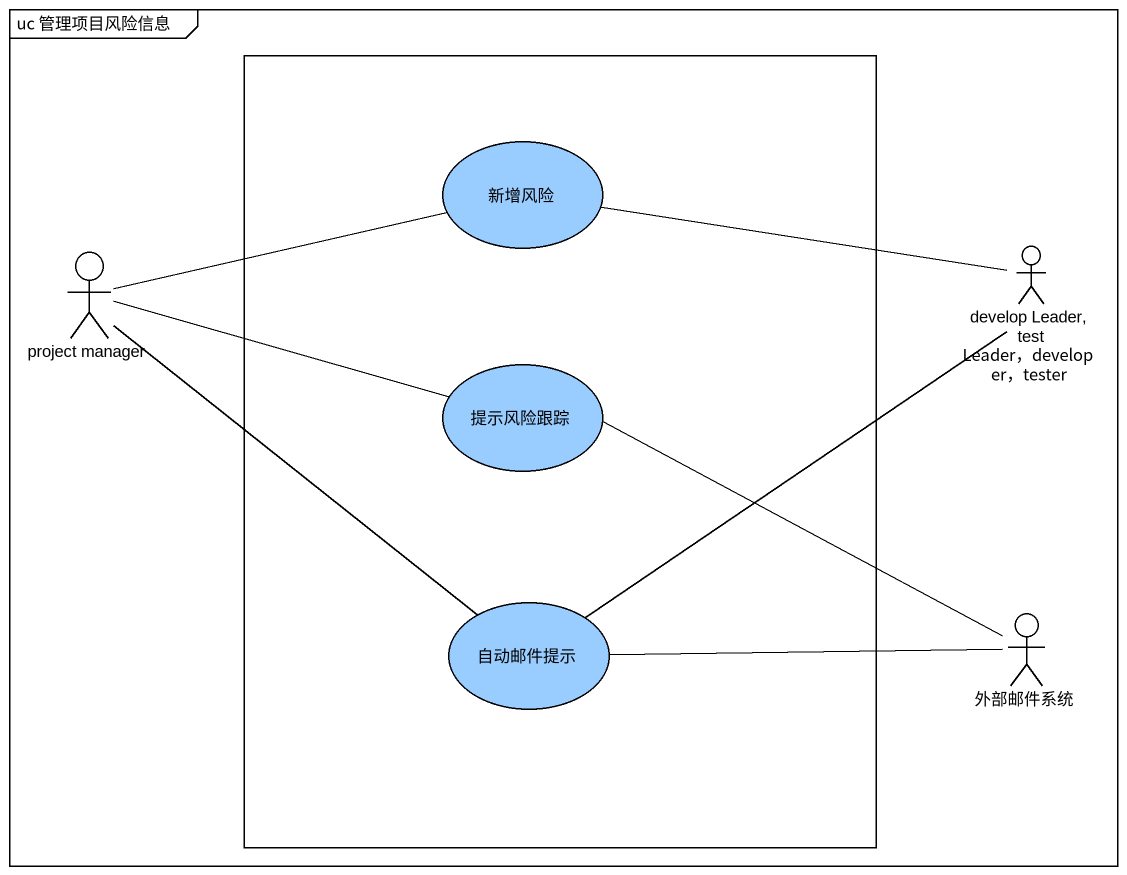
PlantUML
@startuml
mainframe uc 管理项目风险信息
rectangle " " as rectangle1 {
  usecase 新增风险 #99CCFF
  usecase 提示风险跟踪 #99CCFF
  usecase 自动邮件提示 #99CCFF
}
actor "project manager" as project_manager
actor "develop Leader, test Leader，developer，tester" as develop_Leader_test_Leader
actor 外部邮件系统
新增风险 -right- develop_Leader_test_Leader
project_manager -right- 新增风险
提示风险跟踪 -left- project_manager
自动邮件提示 -up- project_manager
自动邮件提示 -up- develop_Leader_test_Leader
外部邮件系统 -left- 提示风险跟踪
外部邮件系统 -left- 自动邮件提示
@enduml
